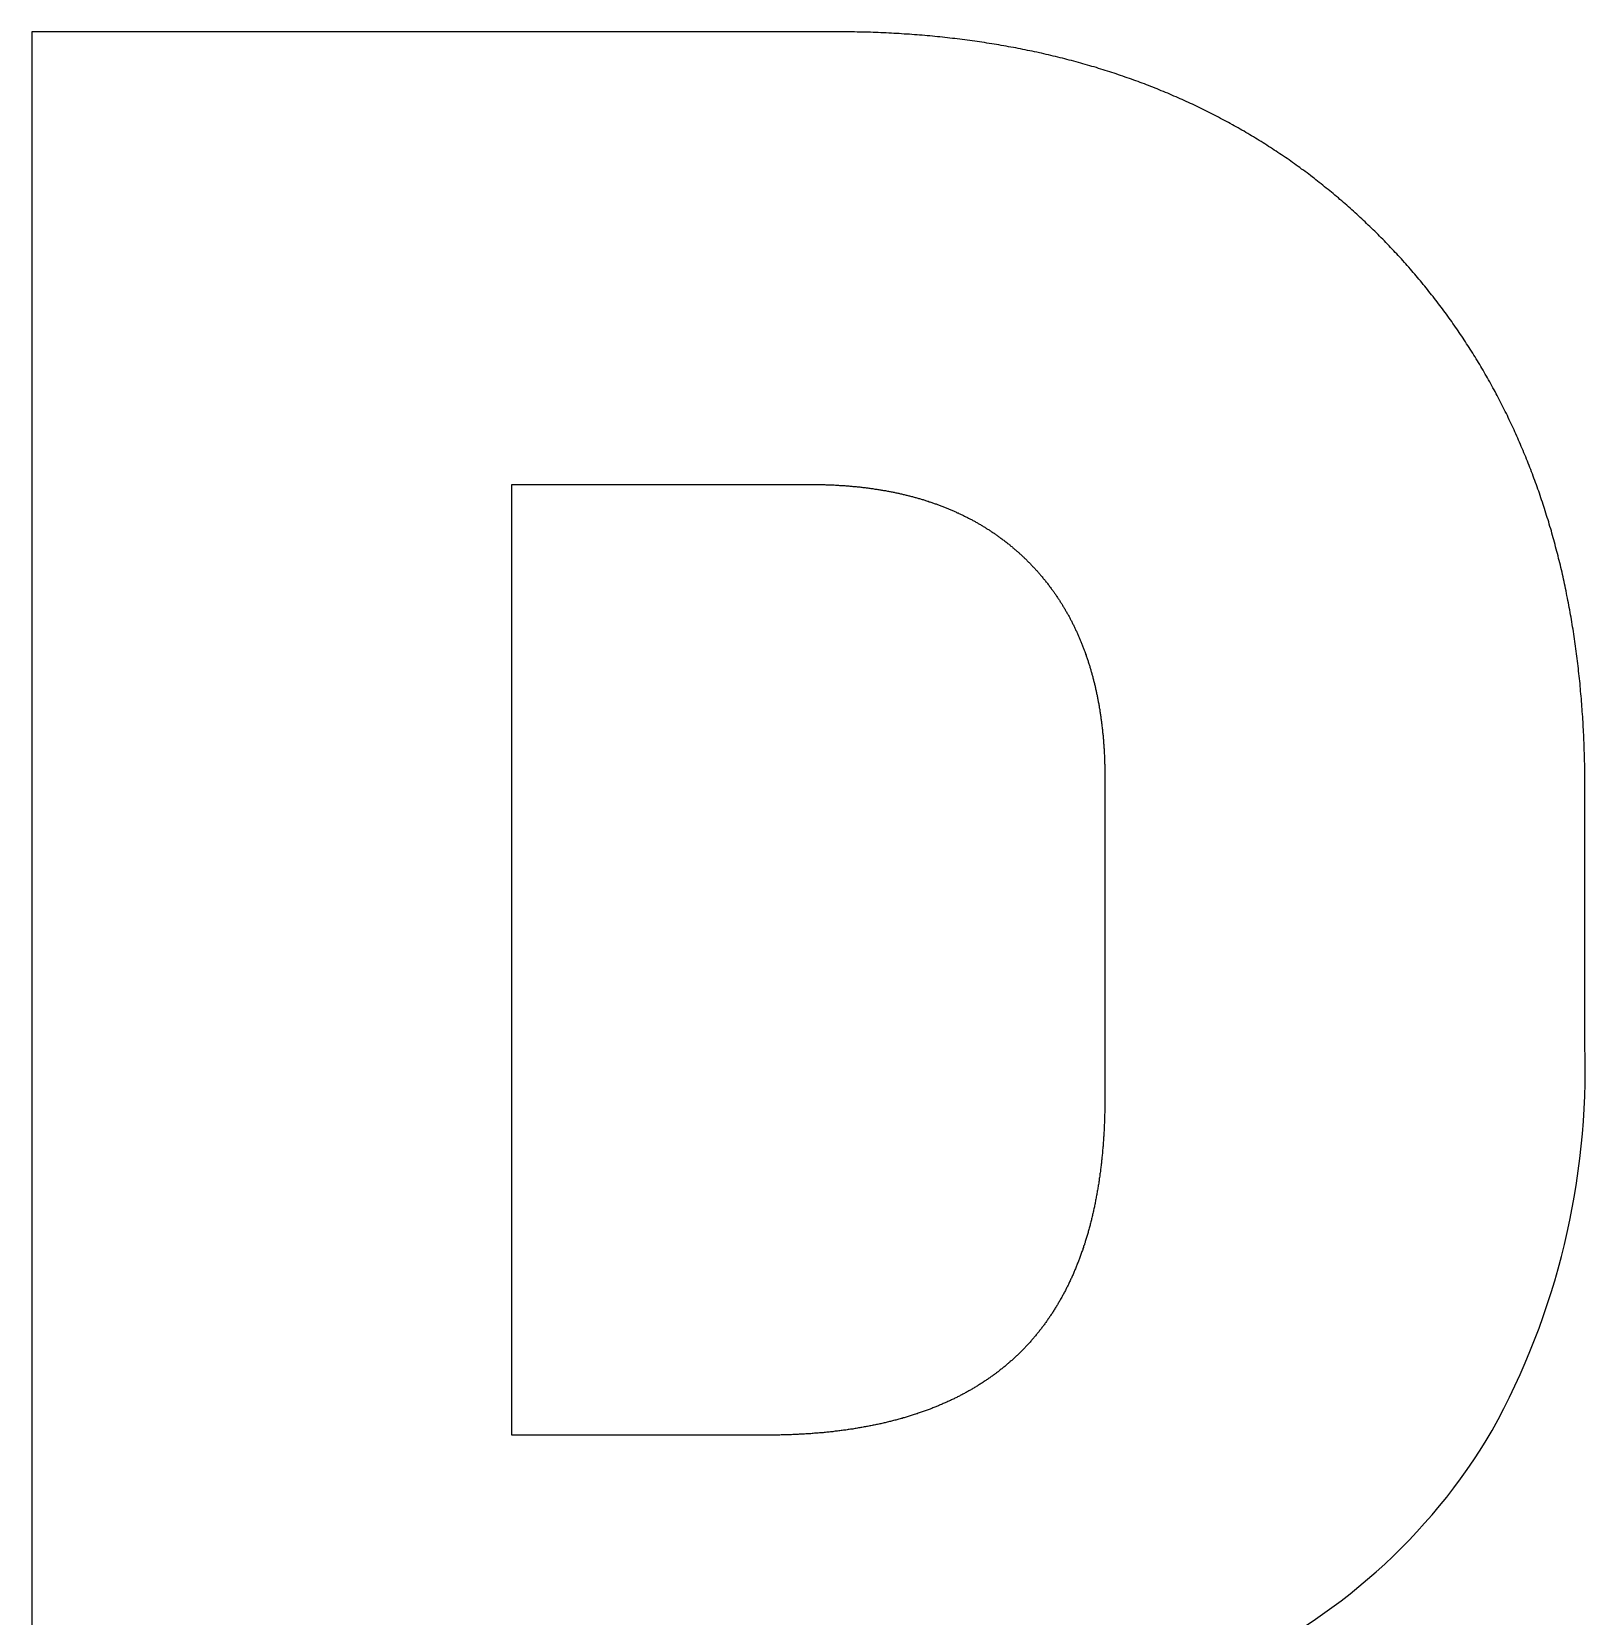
# Model space of a CAD drawing. Header units: millimetres. Extents: x -1211 to -100, y -1155 to 1320.
# Drawn here: x -291.93 to -279.68, y -605.46 to -592.96 of the extents above; entities that cross this region are included whole.
import ezdxf

# ---------------------------------------------------------------- set-up
doc = ezdxf.new("R2010")
doc.units = ezdxf.units.MM
doc.layers.get('0').update_dxf_attribs({"lineweight": 25, "true_color": 0xffffff})

msp = doc.modelspace()

# ---------------------------------------------------------------- linework, layer by layer
at = {"color": 5, "true_color": 0x0000ff, "flags": 128}
msp.add_lwpolyline([(-282.539, -605.892, 0.156907), (-280.414, -603.999, 0.134483), (-279.682, -600.964), (-279.682, -598.928), (-279.682, -598.907), (-279.682, -598.885), (-279.682, -598.864), (-279.682, -598.843), (-279.683, -598.822), (-279.683, -598.801), (-279.683, -598.78), (-279.684, -598.759), (-279.684, -598.738), (-279.685, -598.717), (-279.685, -598.697), (-279.686, -598.676), (-279.686, -598.655), (-279.687, -598.634), (-279.688, -598.613), (-279.688, -598.593), (-279.689, -598.572), (-279.69, -598.551), (-279.691, -598.531), (-279.692, -598.51), (-279.693, -598.49), (-279.694, -598.469), (-279.695, -598.449), (-279.696, -598.428), (-279.697, -598.408), (-279.699, -598.388), (-279.7, -598.367), (-279.701, -598.347), (-279.703, -598.327), (-279.704, -598.307), (-279.706, -598.286), (-279.707, -598.266), (-279.709, -598.246), (-279.71, -598.226), (-279.712, -598.206), (-279.714, -598.186), (-279.716, -598.166), (-279.717, -598.146), (-279.719, -598.126), (-279.721, -598.106), (-279.723, -598.086), (-279.725, -598.066), (-279.727, -598.047), (-279.73, -598.027), (-279.732, -598.007), (-279.734, -597.988), (-279.736, -597.968), (-279.739, -597.948), (-279.741, -597.929), (-279.743, -597.909), (-279.746, -597.89), (-279.748, -597.87), (-279.751, -597.851), (-279.754, -597.831), (-279.756, -597.812), (-279.759, -597.792), (-279.762, -597.773), (-279.765, -597.754), (-279.767, -597.735), (-279.77, -597.715), (-279.773, -597.696), (-279.776, -597.677), (-279.779, -597.658), (-279.783, -597.639), (-279.786, -597.62), (-279.789, -597.601), (-279.792, -597.582), (-279.795, -597.563), (-279.799, -597.544), (-279.802, -597.525), (-279.806, -597.506), (-279.809, -597.487), (-279.813, -597.468), (-279.816, -597.45), (-279.82, -597.431), (-279.824, -597.412), (-279.827, -597.394), (-279.831, -597.375), (-279.835, -597.356), (-279.839, -597.338), (-279.843, -597.319), (-279.847, -597.301), (-279.851, -597.282), (-279.855, -597.264), (-279.859, -597.245), (-279.863, -597.227), (-279.868, -597.209), (-279.872, -597.19), (-279.876, -597.172), (-279.881, -597.154), (-279.885, -597.136), (-279.89, -597.118), (-279.894, -597.099), (-279.899, -597.081), (-279.903, -597.063), (-279.908, -597.045), (-279.913, -597.027), (-279.918, -597.009), (-279.922, -596.991), (-279.927, -596.973), (-279.932, -596.956), (-279.937, -596.938), (-279.942, -596.92), (-279.947, -596.902), (-279.952, -596.884), (-279.958, -596.867), (-279.963, -596.849), (-279.968, -596.831), (-279.973, -596.814), (-279.979, -596.796), (-279.984, -596.779), (-279.99, -596.761), (-279.995, -596.744), (-280.001, -596.726), (-280.006, -596.709), (-280.012, -596.692), (-280.018, -596.674), (-280.024, -596.657), (-280.029, -596.64), (-280.035, -596.622), (-280.041, -596.605), (-280.047, -596.588), (-280.053, -596.571), (-280.059, -596.554), (-280.065, -596.537), (-280.071, -596.52), (-280.078, -596.503), (-280.084, -596.486), (-280.09, -596.469), (-280.097, -596.452), (-280.103, -596.435), (-280.109, -596.418), (-280.116, -596.401), (-280.122, -596.385), (-280.129, -596.368), (-280.136, -596.351), (-280.142, -596.335), (-280.149, -596.318), (-280.156, -596.301), (-280.163, -596.285), (-280.17, -596.268), (-280.177, -596.252), (-280.184, -596.235), (-280.191, -596.219), (-280.198, -596.202), (-280.205, -596.186), (-280.212, -596.17), (-280.219, -596.153), (-280.227, -596.137), (-280.234, -596.121), (-280.241, -596.105), (-280.249, -596.089), (-280.256, -596.072), (-280.264, -596.056), (-280.271, -596.04), (-280.279, -596.024), (-280.287, -596.008), (-280.294, -595.992), (-280.302, -595.976), (-280.31, -595.96), (-280.318, -595.945), (-280.326, -595.929), (-280.334, -595.913), (-280.342, -595.897), (-280.35, -595.881), (-280.358, -595.866), (-280.366, -595.85), (-280.374, -595.834), (-280.382, -595.819), (-280.391, -595.803), (-280.399, -595.788), (-280.408, -595.772), (-280.416, -595.757), (-280.425, -595.741), (-280.433, -595.726), (-280.442, -595.711), (-280.45, -595.695), (-280.459, -595.68), (-280.468, -595.665), (-280.477, -595.649), (-280.485, -595.634), (-280.494, -595.619), (-280.503, -595.604), (-280.512, -595.589), (-280.521, -595.574), (-280.53, -595.559), (-280.54, -595.544), (-280.549, -595.529), (-280.558, -595.514), (-280.567, -595.499), (-280.577, -595.484), (-280.586, -595.469), (-280.596, -595.454), (-280.605, -595.44), (-280.615, -595.425), (-280.624, -595.41), (-280.634, -595.395), (-280.643, -595.381), (-280.653, -595.366), (-280.663, -595.352), (-280.673, -595.337), (-280.683, -595.323), (-280.693, -595.308), (-280.703, -595.294), (-280.713, -595.279), (-280.723, -595.265), (-280.733, -595.25), (-280.743, -595.236), (-280.753, -595.222), (-280.764, -595.208), (-280.774, -595.193), (-280.784, -595.179), (-280.795, -595.165), (-280.805, -595.151), (-280.816, -595.137), (-280.826, -595.123), (-280.837, -595.109), (-280.847, -595.095), (-280.858, -595.081), (-280.869, -595.067), (-280.88, -595.053), (-280.891, -595.039), (-280.902, -595.026), (-280.913, -595.012), (-280.924, -594.998), (-280.935, -594.984), (-280.946, -594.971), (-280.957, -594.957), (-280.968, -594.943), (-280.979, -594.93), (-280.991, -594.916), (-281.002, -594.903), (-281.013, -594.889), (-281.025, -594.876), (-281.036, -594.862), (-281.048, -594.849), (-281.059, -594.836), (-281.071, -594.822), (-281.083, -594.809), (-281.095, -594.796), (-281.106, -594.783), (-281.118, -594.769), (-281.13, -594.756), (-281.142, -594.743), (-281.154, -594.73), (-281.166, -594.717), (-281.178, -594.704), (-281.19, -594.691), (-281.203, -594.678), (-281.215, -594.665), (-281.227, -594.652), (-281.239, -594.64), (-281.252, -594.627), (-281.264, -594.614), (-281.277, -594.601), (-281.289, -594.589), (-281.302, -594.576), (-281.314, -594.563), (-281.327, -594.551), (-281.34, -594.538), (-281.352, -594.526), (-281.365, -594.513), (-281.378, -594.501), (-281.391, -594.489), (-281.404, -594.476), (-281.416, -594.464), (-281.429, -594.452), (-281.442, -594.44), (-281.455, -594.428), (-281.468, -594.416), (-281.481, -594.404), (-281.494, -594.392), (-281.508, -594.38), (-281.521, -594.368), (-281.534, -594.356), (-281.547, -594.345), (-281.56, -594.333), (-281.574, -594.321), (-281.587, -594.31), (-281.6, -594.298), (-281.614, -594.287), (-281.627, -594.275), (-281.641, -594.264), (-281.654, -594.252), (-281.668, -594.241), (-281.681, -594.23), (-281.695, -594.219), (-281.708, -594.208), (-281.722, -594.197), (-281.736, -594.186), (-281.749, -594.175), (-281.763, -594.164), (-281.777, -594.153), (-281.791, -594.142), (-281.805, -594.131), (-281.818, -594.12), (-281.832, -594.11), (-281.846, -594.099), (-281.86, -594.088), (-281.874, -594.078), (-281.888, -594.067), (-281.903, -594.057), (-281.917, -594.047), (-281.931, -594.036), (-281.945, -594.026), (-281.959, -594.016), (-281.973, -594.006), (-281.988, -593.995), (-282.002, -593.985), (-282.016, -593.975), (-282.031, -593.965), (-282.045, -593.955), (-282.06, -593.945), (-282.074, -593.936), (-282.089, -593.926), (-282.103, -593.916), (-282.118, -593.906), (-282.133, -593.897), (-282.147, -593.887), (-282.162, -593.878), (-282.177, -593.868), (-282.191, -593.859), (-282.206, -593.849), (-282.221, -593.84), (-282.236, -593.831), (-282.251, -593.821), (-282.266, -593.812), (-282.281, -593.803), (-282.296, -593.794), (-282.311, -593.785), (-282.326, -593.776), (-282.341, -593.767), (-282.356, -593.758), (-282.371, -593.749), (-282.387, -593.74), (-282.402, -593.732), (-282.417, -593.723), (-282.432, -593.714), (-282.448, -593.706), (-282.463, -593.697), (-282.479, -593.689), (-282.494, -593.68), (-282.509, -593.672), (-282.525, -593.663), (-282.54, -593.655), (-282.556, -593.647), (-282.572, -593.639), (-282.587, -593.63), (-282.603, -593.622), (-282.619, -593.614), (-282.634, -593.606), (-282.65, -593.598), (-282.666, -593.59), (-282.682, -593.582), (-282.698, -593.575), (-282.714, -593.567), (-282.73, -593.559), (-282.746, -593.552), (-282.762, -593.544), (-282.778, -593.536), (-282.794, -593.529), (-282.81, -593.521), (-282.826, -593.514), (-282.842, -593.507), (-282.859, -593.499), (-282.875, -593.492), (-282.891, -593.485), (-282.907, -593.478), (-282.924, -593.471), (-282.94, -593.463), (-282.957, -593.456), (-282.973, -593.449), (-282.989, -593.443), (-283.006, -593.436), (-283.023, -593.429), (-283.039, -593.422), (-283.056, -593.415), (-283.072, -593.409), (-283.089, -593.402), (-283.106, -593.396), (-283.123, -593.389), (-283.139, -593.383), (-283.156, -593.376), (-283.173, -593.37), (-283.19, -593.363), (-283.207, -593.357), (-283.224, -593.351), (-283.241, -593.345), (-283.258, -593.339), (-283.275, -593.333), (-283.292, -593.327), (-283.309, -593.321), (-283.326, -593.315), (-283.344, -593.309), (-283.361, -593.303), (-283.378, -593.297), (-283.395, -593.291), (-283.413, -593.286), (-283.43, -593.28), (-283.448, -593.275), (-283.465, -593.269), (-283.482, -593.264), (-283.5, -593.258), (-283.518, -593.253), (-283.535, -593.247), (-283.553, -593.242), (-283.57, -593.237), (-283.588, -593.232), (-283.606, -593.227), (-283.623, -593.221), (-283.641, -593.216), (-283.659, -593.211), (-283.677, -593.207), (-283.695, -593.202), (-283.713, -593.197), (-283.731, -593.192), (-283.749, -593.187), (-283.767, -593.183), (-283.785, -593.178), (-283.803, -593.173), (-283.821, -593.169), (-283.839, -593.164), (-283.857, -593.16), (-283.875, -593.156), (-283.894, -593.151), (-283.912, -593.147), (-283.93, -593.143), (-283.949, -593.138), (-283.967, -593.134), (-283.985, -593.13), (-284.004, -593.126), (-284.022, -593.122), (-284.041, -593.118), (-284.059, -593.114), (-284.078, -593.111), (-284.097, -593.107), (-284.115, -593.103), (-284.134, -593.099), (-284.153, -593.096), (-284.171, -593.092), (-284.19, -593.088), (-284.209, -593.085), (-284.228, -593.082), (-284.247, -593.078), (-284.266, -593.075), (-284.285, -593.072), (-284.304, -593.068), (-284.323, -593.065), (-284.342, -593.062), (-284.361, -593.059), (-284.38, -593.056), (-284.399, -593.053), (-284.418, -593.05), (-284.438, -593.047), (-284.457, -593.044), (-284.476, -593.041), (-284.495, -593.039), (-284.515, -593.036), (-284.534, -593.033), (-284.554, -593.031), (-284.573, -593.028), (-284.593, -593.025), (-284.612, -593.023), (-284.632, -593.021), (-284.651, -593.018), (-284.671, -593.016), (-284.691, -593.014), (-284.71, -593.012), (-284.73, -593.009), (-284.75, -593.007), (-284.77, -593.005), (-284.789, -593.003), (-284.809, -593.001), (-284.829, -592.999), (-284.849, -592.997), (-284.869, -592.996), (-284.889, -592.994), (-284.909, -592.992), (-284.929, -592.991), (-284.949, -592.989), (-284.97, -592.987), (-284.99, -592.986), (-285.01, -592.984), (-285.03, -592.983), (-285.05, -592.982), (-285.071, -592.98), (-285.091, -592.979), (-285.111, -592.978), (-285.132, -592.977), (-285.152, -592.976), (-285.173, -592.974), (-285.193, -592.973), (-285.214, -592.972), (-285.234, -592.972), (-285.255, -592.971), (-285.276, -592.97), (-285.296, -592.969), (-285.317, -592.968), (-285.338, -592.968), (-285.359, -592.967), (-285.379, -592.967), (-285.4, -592.966), (-285.421, -592.966), (-285.442, -592.965), (-285.463, -592.965), (-285.484, -592.964), (-285.505, -592.964), (-285.526, -592.964), (-285.547, -592.964), (-285.568, -592.964), (-285.589, -592.964), (-285.611, -592.964), (-291.932, -592.964), (-291.932, -617.964)], format="xyb", dxfattribs=at)
msp.add_lwpolyline([(-283.468, -601.356), (-283.468, -601.367), (-283.468, -601.378), (-283.468, -601.388), (-283.468, -601.399), (-283.468, -601.409), (-283.468, -601.42), (-283.468, -601.43), (-283.468, -601.44), (-283.469, -601.451), (-283.469, -601.461), (-283.469, -601.472), (-283.469, -601.482), (-283.469, -601.492), (-283.47, -601.503), (-283.47, -601.513), (-283.47, -601.523), (-283.471, -601.534), (-283.471, -601.544), (-283.471, -601.554), (-283.472, -601.564), (-283.472, -601.574), (-283.473, -601.584), (-283.473, -601.595), (-283.474, -601.605), (-283.474, -601.615), (-283.475, -601.625), (-283.475, -601.635), (-283.476, -601.645), (-283.476, -601.655), (-283.477, -601.665), (-283.477, -601.675), (-283.478, -601.685), (-283.479, -601.695), (-283.479, -601.705), (-283.48, -601.714), (-283.481, -601.724), (-283.482, -601.734), (-283.482, -601.744), (-283.483, -601.754), (-283.484, -601.763), (-283.485, -601.773), (-283.486, -601.783), (-283.486, -601.793), (-283.487, -601.802), (-283.488, -601.812), (-283.489, -601.822), (-283.49, -601.831), (-283.491, -601.841), (-283.492, -601.85), (-283.493, -601.86), (-283.494, -601.869), (-283.495, -601.879), (-283.496, -601.888), (-283.497, -601.898), (-283.498, -601.907), (-283.499, -601.917), (-283.501, -601.926), (-283.502, -601.936), (-283.503, -601.945), (-283.504, -601.954), (-283.505, -601.964), (-283.507, -601.973), (-283.508, -601.982), (-283.509, -601.991), (-283.51, -602.001), (-283.512, -602.01), (-283.513, -602.019), (-283.514, -602.028), (-283.516, -602.037), (-283.517, -602.046), (-283.519, -602.056), (-283.52, -602.065), (-283.522, -602.074), (-283.523, -602.083), (-283.524, -602.092), (-283.526, -602.101), (-283.528, -602.11), (-283.529, -602.119), (-283.531, -602.128), (-283.532, -602.137), (-283.534, -602.145), (-283.536, -602.154), (-283.537, -602.163), (-283.539, -602.172), (-283.541, -602.181), (-283.542, -602.19), (-283.544, -602.198), (-283.546, -602.207), (-283.548, -602.216), (-283.549, -602.225), (-283.551, -602.233), (-283.553, -602.242), (-283.555, -602.25), (-283.557, -602.259), (-283.559, -602.268), (-283.561, -602.276), (-283.563, -602.285), (-283.565, -602.293), (-283.567, -602.302), (-283.569, -602.31), (-283.571, -602.319), (-283.573, -602.327), (-283.575, -602.336), (-283.577, -602.344), (-283.579, -602.352), (-283.581, -602.361), (-283.583, -602.369), (-283.585, -602.377), (-283.588, -602.386), (-283.59, -602.394), (-283.592, -602.402), (-283.594, -602.411), (-283.597, -602.419), (-283.599, -602.427), (-283.601, -602.435), (-283.603, -602.443), (-283.606, -602.451), (-283.608, -602.46), (-283.611, -602.468), (-283.613, -602.476), (-283.615, -602.484), (-283.618, -602.492), (-283.62, -602.5), (-283.623, -602.508), (-283.625, -602.516), (-283.628, -602.524), (-283.63, -602.532), (-283.633, -602.539), (-283.636, -602.547), (-283.638, -602.555), (-283.641, -602.563), (-283.643, -602.571), (-283.646, -602.579), (-283.649, -602.586), (-283.652, -602.594), (-283.654, -602.602), (-283.657, -602.609), (-283.66, -602.617), (-283.663, -602.625), (-283.665, -602.632), (-283.668, -602.64), (-283.671, -602.648), (-283.674, -602.655), (-283.677, -602.663), (-283.68, -602.67), (-283.683, -602.678), (-283.686, -602.685), (-283.689, -602.693), (-283.692, -602.7), (-283.695, -602.708), (-283.698, -602.715), (-283.701, -602.722), (-283.704, -602.73), (-283.707, -602.737), (-283.71, -602.744), (-283.713, -602.752), (-283.716, -602.759), (-283.719, -602.766), (-283.723, -602.774), (-283.726, -602.781), (-283.729, -602.788), (-283.732, -602.795), (-283.736, -602.802), (-283.739, -602.809), (-283.742, -602.816), (-283.746, -602.824), (-283.749, -602.831), (-283.752, -602.838), (-283.756, -602.845), (-283.759, -602.852), (-283.763, -602.859), (-283.766, -602.866), (-283.77, -602.873), (-283.773, -602.879), (-283.777, -602.886), (-283.78, -602.893), (-283.784, -602.9), (-283.787, -602.907), (-283.791, -602.914), (-283.794, -602.921), (-283.798, -602.927), (-283.802, -602.934), (-283.805, -602.941), (-283.809, -602.947), (-283.813, -602.954), (-283.817, -602.961), (-283.82, -602.967), (-283.824, -602.974), (-283.828, -602.981), (-283.832, -602.987), (-283.836, -602.994), (-283.839, -603), (-283.843, -603.007), (-283.847, -603.013), (-283.851, -603.02), (-283.855, -603.026), (-283.859, -603.033), (-283.863, -603.039), (-283.867, -603.045), (-283.871, -603.052), (-283.875, -603.058), (-283.879, -603.064), (-283.883, -603.071), (-283.887, -603.077), (-283.891, -603.083), (-283.896, -603.09), (-283.9, -603.096), (-283.904, -603.102), (-283.908, -603.108), (-283.912, -603.114), (-283.917, -603.12), (-283.921, -603.127), (-283.925, -603.133), (-283.929, -603.139), (-283.934, -603.145), (-283.938, -603.151), (-283.943, -603.157), (-283.947, -603.163), (-283.951, -603.169), (-283.956, -603.175), (-283.96, -603.181), (-283.965, -603.186), (-283.969, -603.192), (-283.974, -603.198), (-283.978, -603.204), (-283.983, -603.21), (-283.987, -603.216), (-283.992, -603.221), (-283.996, -603.227), (-284.001, -603.233), (-284.006, -603.239), (-284.01, -603.244), (-284.015, -603.25), (-284.02, -603.256), (-284.025, -603.261), (-284.029, -603.267), (-284.034, -603.272), (-284.039, -603.278), (-284.044, -603.283), (-284.048, -603.289), (-284.053, -603.294), (-284.058, -603.3), (-284.063, -603.305), (-284.068, -603.311), (-284.073, -603.316), (-284.078, -603.322), (-284.083, -603.327), (-284.088, -603.332), (-284.093, -603.338), (-284.098, -603.343), (-284.103, -603.348), (-284.108, -603.353), (-284.113, -603.359), (-284.118, -603.364), (-284.123, -603.369), (-284.128, -603.374), (-284.134, -603.379), (-284.139, -603.384), (-284.144, -603.39), (-284.149, -603.395), (-284.155, -603.4), (-284.16, -603.405), (-284.165, -603.41), (-284.17, -603.415), (-284.176, -603.42), (-284.181, -603.425), (-284.187, -603.43), (-284.192, -603.435), (-284.197, -603.44), (-284.203, -603.445), (-284.208, -603.449), (-284.214, -603.454), (-284.219, -603.459), (-284.225, -603.464), (-284.23, -603.469), (-284.236, -603.473), (-284.242, -603.478), (-284.247, -603.483), (-284.253, -603.488), (-284.258, -603.492), (-284.264, -603.497), (-284.27, -603.502), (-284.276, -603.506), (-284.281, -603.511), (-284.287, -603.515), (-284.293, -603.52), (-284.299, -603.525), (-284.305, -603.529), (-284.31, -603.534), (-284.316, -603.538), (-284.322, -603.543), (-284.328, -603.547), (-284.334, -603.551), (-284.34, -603.556), (-284.346, -603.56), (-284.352, -603.565), (-284.358, -603.569), (-284.364, -603.573), (-284.37, -603.578), (-284.376, -603.582), (-284.382, -603.586), (-284.388, -603.59), (-284.395, -603.595), (-284.401, -603.599), (-284.407, -603.603), (-284.413, -603.607), (-284.419, -603.611), (-284.426, -603.615), (-284.432, -603.619), (-284.438, -603.624), (-284.445, -603.628), (-284.451, -603.632), (-284.457, -603.636), (-284.464, -603.64), (-284.47, -603.644), (-284.476, -603.648), (-284.483, -603.652), (-284.489, -603.655), (-284.496, -603.659), (-284.502, -603.663), (-284.509, -603.667), (-284.515, -603.671), (-284.522, -603.675), (-284.529, -603.679), (-284.535, -603.682), (-284.542, -603.686), (-284.549, -603.69), (-284.555, -603.694), (-284.562, -603.697), (-284.569, -603.701), (-284.575, -603.705), (-284.582, -603.708), (-284.589, -603.712), (-284.596, -603.716), (-284.603, -603.719), (-284.609, -603.723), (-284.616, -603.726), (-284.623, -603.73), (-284.63, -603.733), (-284.637, -603.737), (-284.644, -603.74), (-284.651, -603.744), (-284.658, -603.747), (-284.665, -603.75), (-284.672, -603.754), (-284.679, -603.757), (-284.686, -603.76), (-284.693, -603.764), (-284.7, -603.767), (-284.708, -603.77), (-284.715, -603.774), (-284.722, -603.777), (-284.729, -603.78), (-284.736, -603.783), (-284.744, -603.786), (-284.751, -603.79), (-284.758, -603.793), (-284.766, -603.796), (-284.773, -603.799), (-284.78, -603.802), (-284.788, -603.805), (-284.795, -603.808), (-284.802, -603.811), (-284.81, -603.814), (-284.817, -603.817), (-284.825, -603.82), (-284.832, -603.823), (-284.84, -603.826), (-284.847, -603.829), (-284.855, -603.832), (-284.863, -603.834), (-284.87, -603.837), (-284.878, -603.84), (-284.886, -603.843), (-284.893, -603.846), (-284.901, -603.848), (-284.909, -603.851), (-284.916, -603.854), (-284.924, -603.857), (-284.932, -603.859), (-284.94, -603.862), (-284.948, -603.865), (-284.955, -603.867), (-284.963, -603.87), (-284.971, -603.872), (-284.979, -603.875), (-284.987, -603.877), (-284.995, -603.88), (-285.003, -603.882), (-285.011, -603.885), (-285.019, -603.887), (-285.027, -603.89), (-285.035, -603.892), (-285.043, -603.895), (-285.051, -603.897), (-285.059, -603.899), (-285.068, -603.902), (-285.076, -603.904), (-285.084, -603.906), (-285.092, -603.908), (-285.1, -603.911), (-285.109, -603.913), (-285.117, -603.915), (-285.125, -603.917), (-285.134, -603.92), (-285.142, -603.922), (-285.15, -603.924), (-285.159, -603.926), (-285.167, -603.928), (-285.175, -603.93), (-285.184, -603.932), (-285.192, -603.934), (-285.201, -603.936), (-285.209, -603.938), (-285.218, -603.94), (-285.226, -603.942), (-285.235, -603.944), (-285.244, -603.946), (-285.252, -603.948), (-285.261, -603.95), (-285.27, -603.951), (-285.278, -603.953), (-285.287, -603.955), (-285.296, -603.957), (-285.304, -603.959), (-285.313, -603.96), (-285.322, -603.962), (-285.331, -603.964), (-285.34, -603.965), (-285.348, -603.967), (-285.357, -603.969), (-285.366, -603.97), (-285.375, -603.972), (-285.384, -603.974), (-285.393, -603.975), (-285.402, -603.977), (-285.411, -603.978), (-285.42, -603.98), (-285.429, -603.981), (-285.438, -603.983), (-285.447, -603.984), (-285.456, -603.986), (-285.465, -603.987), (-285.475, -603.988), (-285.484, -603.99), (-285.493, -603.991), (-285.502, -603.992), (-285.511, -603.994), (-285.521, -603.995), (-285.53, -603.996), (-285.539, -603.997), (-285.548, -603.999), (-285.558, -604), (-285.567, -604.001), (-285.577, -604.002), (-285.586, -604.003), (-285.595, -604.004), (-285.605, -604.006), (-285.614, -604.007), (-285.624, -604.008), (-285.633, -604.009), (-285.643, -604.01), (-285.652, -604.011), (-285.662, -604.012), (-285.671, -604.013), (-285.681, -604.014), (-285.691, -604.015), (-285.7, -604.015), (-285.71, -604.016), (-285.72, -604.017), (-285.73, -604.018), (-285.739, -604.019), (-285.749, -604.02), (-285.759, -604.02), (-285.769, -604.021), (-285.778, -604.022), (-285.788, -604.023), (-285.798, -604.023), (-285.808, -604.024), (-285.818, -604.025), (-285.828, -604.025), (-285.838, -604.026), (-285.848, -604.026), (-285.858, -604.027), (-285.868, -604.028), (-285.878, -604.028), (-285.888, -604.029), (-285.898, -604.029), (-285.908, -604.03), (-285.918, -604.03), (-285.928, -604.03), (-285.939, -604.031), (-285.949, -604.031), (-285.959, -604.032), (-285.969, -604.032), (-285.979, -604.032), (-285.99, -604.033), (-286, -604.033), (-286.01, -604.033), (-286.021, -604.033), (-286.031, -604.034), (-286.041, -604.034), (-286.052, -604.034), (-286.062, -604.034), (-286.073, -604.034), (-286.083, -604.035), (-286.094, -604.035), (-286.104, -604.035), (-286.115, -604.035), (-286.125, -604.035), (-286.136, -604.035), (-286.146, -604.035), (-288.146, -604.035), (-288.146, -596.535), (-285.789, -596.535), (-285.781, -596.535), (-285.772, -596.535), (-285.763, -596.535), (-285.755, -596.535), (-285.746, -596.535), (-285.738, -596.535), (-285.729, -596.535), (-285.72, -596.536), (-285.712, -596.536), (-285.703, -596.536), (-285.695, -596.536), (-285.687, -596.536), (-285.678, -596.536), (-285.67, -596.537), (-285.661, -596.537), (-285.653, -596.537), (-285.644, -596.538), (-285.636, -596.538), (-285.628, -596.538), (-285.619, -596.539), (-285.611, -596.539), (-285.603, -596.539), (-285.594, -596.54), (-285.586, -596.54), (-285.578, -596.541), (-285.569, -596.541), (-285.561, -596.542), (-285.553, -596.542), (-285.545, -596.543), (-285.537, -596.543), (-285.528, -596.544), (-285.52, -596.544), (-285.512, -596.545), (-285.504, -596.546), (-285.496, -596.546), (-285.488, -596.547), (-285.48, -596.548), (-285.472, -596.548), (-285.463, -596.549), (-285.455, -596.55), (-285.447, -596.551), (-285.439, -596.551), (-285.431, -596.552), (-285.423, -596.553), (-285.415, -596.554), (-285.407, -596.555), (-285.4, -596.555), (-285.392, -596.556), (-285.384, -596.557), (-285.376, -596.558), (-285.368, -596.559), (-285.36, -596.56), (-285.352, -596.561), (-285.344, -596.562), (-285.337, -596.563), (-285.329, -596.564), (-285.321, -596.565), (-285.313, -596.566), (-285.305, -596.567), (-285.298, -596.568), (-285.29, -596.569), (-285.282, -596.571), (-285.275, -596.572), (-285.267, -596.573), (-285.259, -596.574), (-285.252, -596.575), (-285.244, -596.577), (-285.236, -596.578), (-285.229, -596.579), (-285.221, -596.58), (-285.214, -596.582), (-285.206, -596.583), (-285.198, -596.584), (-285.191, -596.586), (-285.183, -596.587), (-285.176, -596.588), (-285.168, -596.59), (-285.161, -596.591), (-285.154, -596.593), (-285.146, -596.594), (-285.139, -596.596), (-285.131, -596.597), (-285.124, -596.599), (-285.116, -596.6), (-285.109, -596.602), (-285.102, -596.603), (-285.094, -596.605), (-285.087, -596.607), (-285.08, -596.608), (-285.073, -596.61), (-285.065, -596.612), (-285.058, -596.613), (-285.051, -596.615), (-285.044, -596.617), (-285.036, -596.619), (-285.029, -596.62), (-285.022, -596.622), (-285.015, -596.624), (-285.008, -596.626), (-285.001, -596.628), (-284.993, -596.629), (-284.986, -596.631), (-284.979, -596.633), (-284.972, -596.635), (-284.965, -596.637), (-284.958, -596.639), (-284.951, -596.641), (-284.944, -596.643), (-284.937, -596.645), (-284.93, -596.647), (-284.923, -596.649), (-284.916, -596.651), (-284.909, -596.653), (-284.902, -596.655), (-284.895, -596.657), (-284.889, -596.66), (-284.882, -596.662), (-284.875, -596.664), (-284.868, -596.666), (-284.861, -596.668), (-284.854, -596.671), (-284.848, -596.673), (-284.841, -596.675), (-284.834, -596.677), (-284.827, -596.68), (-284.82, -596.682), (-284.814, -596.684), (-284.807, -596.687), (-284.8, -596.689), (-284.794, -596.691), (-284.787, -596.694), (-284.78, -596.696), (-284.774, -596.699), (-284.767, -596.701), (-284.761, -596.704), (-284.754, -596.706), (-284.747, -596.709), (-284.741, -596.711), (-284.734, -596.714), (-284.728, -596.717), (-284.721, -596.719), (-284.715, -596.722), (-284.708, -596.724), (-284.702, -596.727), (-284.695, -596.73), (-284.689, -596.732), (-284.683, -596.735), (-284.676, -596.738), (-284.67, -596.741), (-284.663, -596.743), (-284.657, -596.746), (-284.651, -596.749), (-284.644, -596.752), (-284.638, -596.755), (-284.632, -596.758), (-284.626, -596.76), (-284.619, -596.763), (-284.613, -596.766), (-284.607, -596.769), (-284.601, -596.772), (-284.594, -596.775), (-284.588, -596.778), (-284.582, -596.781), (-284.576, -596.784), (-284.57, -596.787), (-284.564, -596.79), (-284.558, -596.793), (-284.551, -596.796), (-284.545, -596.8), (-284.539, -596.803), (-284.533, -596.806), (-284.527, -596.809), (-284.521, -596.812), (-284.515, -596.815), (-284.509, -596.819), (-284.503, -596.822), (-284.497, -596.825), (-284.491, -596.828), (-284.485, -596.832), (-284.479, -596.835), (-284.474, -596.838), (-284.468, -596.842), (-284.462, -596.845), (-284.456, -596.849), (-284.45, -596.852), (-284.444, -596.855), (-284.439, -596.859), (-284.433, -596.862), (-284.427, -596.866), (-284.421, -596.869), (-284.415, -596.873), (-284.41, -596.876), (-284.404, -596.88), (-284.398, -596.884), (-284.393, -596.887), (-284.387, -596.891), (-284.381, -596.894), (-284.376, -596.898), (-284.37, -596.902), (-284.364, -596.905), (-284.359, -596.909), (-284.353, -596.913), (-284.348, -596.917), (-284.342, -596.92), (-284.337, -596.924), (-284.331, -596.928), (-284.326, -596.932), (-284.32, -596.936), (-284.315, -596.94), (-284.309, -596.943), (-284.304, -596.947), (-284.298, -596.951), (-284.293, -596.955), (-284.288, -596.959), (-284.282, -596.963), (-284.277, -596.967), (-284.272, -596.971), (-284.266, -596.975), (-284.261, -596.979), (-284.256, -596.983), (-284.25, -596.987), (-284.245, -596.992), (-284.24, -596.996), (-284.235, -597), (-284.229, -597.004), (-284.224, -597.008), (-284.219, -597.012), (-284.214, -597.017), (-284.209, -597.021), (-284.203, -597.025), (-284.198, -597.029), (-284.193, -597.034), (-284.188, -597.038), (-284.183, -597.042), (-284.178, -597.047), (-284.173, -597.051), (-284.168, -597.055), (-284.163, -597.06), (-284.158, -597.064), (-284.153, -597.069), (-284.148, -597.073), (-284.143, -597.077), (-284.138, -597.082), (-284.133, -597.086), (-284.128, -597.091), (-284.123, -597.096), (-284.118, -597.1), (-284.113, -597.105), (-284.108, -597.109), (-284.104, -597.114), (-284.099, -597.119), (-284.094, -597.123), (-284.089, -597.128), (-284.084, -597.133), (-284.08, -597.137), (-284.075, -597.142), (-284.07, -597.147), (-284.065, -597.152), (-284.061, -597.156), (-284.056, -597.161), (-284.051, -597.166), (-284.047, -597.171), (-284.042, -597.176), (-284.038, -597.181), (-284.033, -597.185), (-284.028, -597.19), (-284.024, -597.195), (-284.019, -597.2), (-284.015, -597.205), (-284.01, -597.21), (-284.006, -597.215), (-284.001, -597.22), (-283.997, -597.225), (-283.993, -597.23), (-283.988, -597.235), (-283.984, -597.24), (-283.979, -597.245), (-283.975, -597.25), (-283.971, -597.255), (-283.966, -597.26), (-283.962, -597.265), (-283.958, -597.271), (-283.954, -597.276), (-283.949, -597.281), (-283.945, -597.286), (-283.941, -597.291), (-283.937, -597.296), (-283.933, -597.302), (-283.928, -597.307), (-283.924, -597.312), (-283.92, -597.317), (-283.916, -597.323), (-283.912, -597.328), (-283.908, -597.333), (-283.904, -597.339), (-283.9, -597.344), (-283.896, -597.349), (-283.892, -597.355), (-283.888, -597.36), (-283.884, -597.366), (-283.88, -597.371), (-283.876, -597.376), (-283.872, -597.382), (-283.869, -597.387), (-283.865, -597.393), (-283.861, -597.398), (-283.857, -597.404), (-283.853, -597.409), (-283.85, -597.415), (-283.846, -597.42), (-283.842, -597.426), (-283.838, -597.432), (-283.835, -597.437), (-283.831, -597.443), (-283.827, -597.448), (-283.824, -597.454), (-283.82, -597.46), (-283.816, -597.465), (-283.813, -597.471), (-283.809, -597.477), (-283.806, -597.483), (-283.802, -597.488), (-283.799, -597.494), (-283.795, -597.5), (-283.792, -597.506), (-283.788, -597.511), (-283.785, -597.517), (-283.781, -597.523), (-283.778, -597.529), (-283.775, -597.535), (-283.771, -597.541), (-283.768, -597.547), (-283.765, -597.553), (-283.761, -597.558), (-283.758, -597.564), (-283.755, -597.57), (-283.751, -597.576), (-283.748, -597.582), (-283.745, -597.588), (-283.742, -597.594), (-283.739, -597.6), (-283.736, -597.606), (-283.732, -597.612), (-283.729, -597.619), (-283.726, -597.625), (-283.723, -597.631), (-283.72, -597.637), (-283.717, -597.643), (-283.714, -597.649), (-283.711, -597.655), (-283.708, -597.662), (-283.705, -597.668), (-283.702, -597.674), (-283.699, -597.68), (-283.696, -597.686), (-283.693, -597.693), (-283.69, -597.699), (-283.687, -597.705), (-283.685, -597.712), (-283.682, -597.718), (-283.679, -597.724), (-283.676, -597.731), (-283.673, -597.737), (-283.671, -597.743), (-283.668, -597.75), (-283.665, -597.756), (-283.663, -597.763), (-283.66, -597.769), (-283.657, -597.775), (-283.655, -597.782), (-283.652, -597.788), (-283.649, -597.795), (-283.647, -597.801), (-283.644, -597.808), (-283.642, -597.815), (-283.639, -597.821), (-283.637, -597.828), (-283.634, -597.834), (-283.632, -597.841), (-283.629, -597.848), (-283.627, -597.854), (-283.624, -597.861), (-283.622, -597.868), (-283.62, -597.874), (-283.617, -597.881), (-283.615, -597.888), (-283.613, -597.894), (-283.61, -597.901), (-283.608, -597.908), (-283.606, -597.915), (-283.603, -597.921), (-283.601, -597.928), (-283.599, -597.935), (-283.597, -597.942), (-283.595, -597.949), (-283.592, -597.956), (-283.59, -597.963), (-283.588, -597.969), (-283.586, -597.976), (-283.584, -597.983), (-283.582, -597.99), (-283.58, -597.997), (-283.578, -598.004), (-283.576, -598.011), (-283.574, -598.018), (-283.572, -598.025), (-283.57, -598.032), (-283.568, -598.039), (-283.566, -598.046), (-283.564, -598.053), (-283.562, -598.061), (-283.56, -598.068), (-283.559, -598.075), (-283.557, -598.082), (-283.555, -598.089), (-283.553, -598.096), (-283.551, -598.104), (-283.55, -598.111), (-283.548, -598.118), (-283.546, -598.125), (-283.544, -598.132), (-283.543, -598.14), (-283.541, -598.147), (-283.54, -598.154), (-283.538, -598.162), (-283.536, -598.169), (-283.535, -598.176), (-283.533, -598.184), (-283.532, -598.191), (-283.53, -598.198), (-283.529, -598.206), (-283.527, -598.213), (-283.526, -598.221), (-283.524, -598.228), (-283.523, -598.236), (-283.521, -598.243), (-283.52, -598.251), (-283.519, -598.258), (-283.517, -598.266), (-283.516, -598.273), (-283.514, -598.281), (-283.513, -598.288), (-283.512, -598.296), (-283.511, -598.303), (-283.509, -598.311), (-283.508, -598.319), (-283.507, -598.326), (-283.506, -598.334), (-283.505, -598.342), (-283.503, -598.349), (-283.502, -598.357), (-283.501, -598.365), (-283.5, -598.373), (-283.499, -598.38), (-283.498, -598.388), (-283.497, -598.396), (-283.496, -598.404), (-283.495, -598.412), (-283.494, -598.419), (-283.493, -598.427), (-283.492, -598.435), (-283.491, -598.443), (-283.49, -598.451), (-283.489, -598.459), (-283.488, -598.467), (-283.487, -598.475), (-283.487, -598.483), (-283.486, -598.491), (-283.485, -598.499), (-283.484, -598.507), (-283.483, -598.515), (-283.483, -598.523), (-283.482, -598.531), (-283.481, -598.539), (-283.48, -598.547), (-283.48, -598.555), (-283.479, -598.563), (-283.478, -598.571), (-283.478, -598.579), (-283.477, -598.587), (-283.477, -598.596), (-283.476, -598.604), (-283.476, -598.612), (-283.475, -598.62), (-283.475, -598.628), (-283.474, -598.637), (-283.474, -598.645), (-283.473, -598.653), (-283.473, -598.661), (-283.472, -598.67), (-283.472, -598.678), (-283.471, -598.686), (-283.471, -598.695), (-283.471, -598.703), (-283.47, -598.712), (-283.47, -598.72), (-283.47, -598.728), (-283.47, -598.737), (-283.469, -598.745), (-283.469, -598.754), (-283.469, -598.762), (-283.469, -598.771), (-283.469, -598.779), (-283.468, -598.788), (-283.468, -598.796), (-283.468, -598.805), (-283.468, -598.813), (-283.468, -598.822), (-283.468, -598.83), (-283.468, -598.839), (-283.468, -598.848), (-283.468, -598.856)], close=True, dxfattribs=at)

doc.saveas('drawing.dxf')
